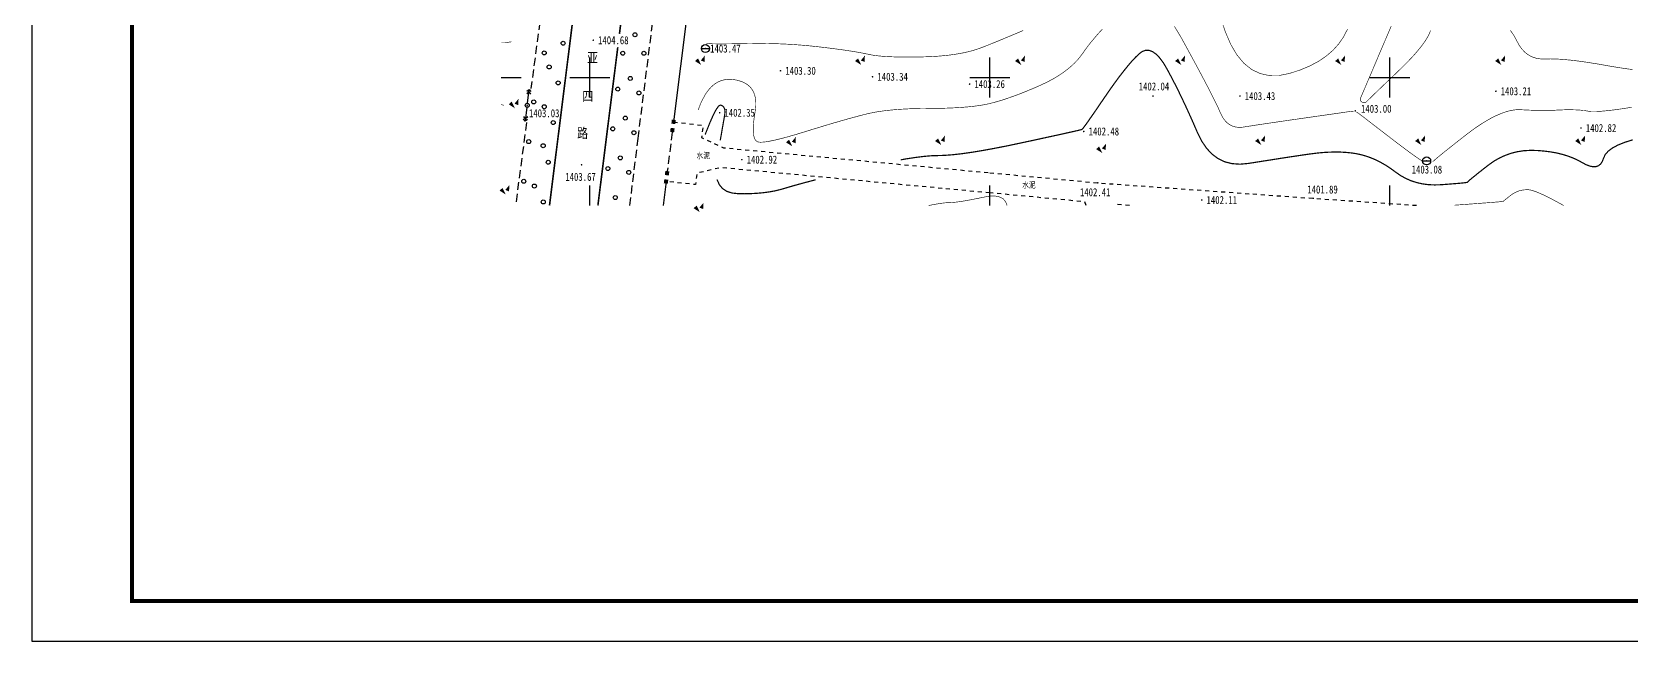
# Model space of a CAD drawing. Extents: x 496261 to 1768172, y 3738341 to 4579341.
# Drawn here: x 496260.6 to 496660.3, y 4378959.2 to 4379111.4 of the extents above; entities that cross this region are included whole.
import ezdxf
from ezdxf.enums import TextEntityAlignment as Align

# ---------------------------------------------------------------- set-up
doc = ezdxf.new("R2010")
doc.units = 0
doc.header["$MEASUREMENT"] = 0
doc.linetypes.add('X5', pattern=[3, 2, -1])
doc.linetypes.add('X6', pattern=[2, 1, -1])
doc.layers.get('0').update_dxf_attribs({"color": 8, "linetype": 'CONTINUOUS'})
for name, color, linetype in [('DGX', 8, 'CONTINUOUS'), ('DLSS', 8, 'CONTINUOUS'), ('GCD', 8, 'CONTINUOUS'), ('GXYZ', 8, 'CONTINUOUS'), ('JMD', 8, 'CONTINUOUS'), ('PUB_TITLE', 7, 'CONTINUOUS'), ('TK', 8, 'CONTINUOUS'), ('ZBTZ', 8, 'CONTINUOUS')]:
    doc.layers.add(name, color=color, linetype=linetype)
doc.styles.add('HZ', font='', dxfattribs={"width": 0.8})
doc.styles.get('HZ').set_extended_font_data('SimSun')
doc.linetypes.add('444', pattern='A,4.5,[145,AAA.SHX,S=1,R=0,X=0,Y=1],4.5,-0.5,[146,AAA.SHX,S=1,R=0,X=0,Y=0],-0.5', length=10)

# ---------------------------------------------------------------- blocks, each defined once
blk = doc.blocks.new('gc170')
at = {"linetype": 'Continuous'}
blk.add_circle((0, 0), 0.5, dxfattribs=at)
blk = doc.blocks.new('GC002')
at = {"const_width": 1}
blk.add_lwpolyline([(-0.5, 0), (0.5, 0)], dxfattribs=at)
blk = doc.blocks.new('GC042')
blk.add_line((-1, 0), (1, 0))
blk.add_circle((0, 0), 1)
blk = doc.blocks.new('GC200')
at = {"linetype": 'Continuous', "const_width": 0.2, "flags": 128}
blk.add_lwpolyline([(-0.1, 0, 1), (0.1, 0, 1)], format="xyb", close=True, dxfattribs=at)
blk = doc.blocks.new('gc090')
for points in [[(-1.02, 0.41, 1, 0, 0), (0.15, -0.9, 0, 0, 0)], [(1.07, 1.45, 0, 1, 0), (0.52, 0.05, 1, 1, 0)]]:
    blk.add_lwpolyline(points, format="xyseb")
blk = doc.blocks.new('gc013a')
at = {"linetype": 'Continuous'}
blk.add_line((0.5, 0), (4, 0), dxfattribs=at)
at = {"linetype": 'Continuous', "flags": 128}
for points in [[(2.88, 0.5), (3.38, 0), (2.88, -0.5)], [(3.5, 0.5), (4, 0), (3.5, -0.5)]]:
    blk.add_lwpolyline(points, dxfattribs=at)

msp = doc.modelspace()

# ---------------------------------------------------------------- linework, layer by layer
at = {"layer": 'DGX', "color": 8, "linetype": 'Continuous', "const_width": 0.15}
for points in [[(496733.36, 4379141.7, 0.000002), (496728.88, 4379138.16, 0.000366)], [(496600.33, 4379112.87, 0.00006), (496599.79, 4379111.6, 0.000072), (496599.34, 4379110.54, 0.000046), (496598.62, 4379108.85, 0.000076), (496598.19, 4379107.84, 0.000025), (496597.53, 4379106.3, -0.000014), (496596.88, 4379104.76, -0.00001), (496596.15, 4379103.04, -0.000013), (496595.58, 4379101.7, -0.00012), (496595.17, 4379100.74, -0.000068), (496594.44, 4379099.05, -0.000113), (496594.02, 4379098.04, -0.000092), (496593.49, 4379096.8, -0.00017), (496593.45, 4379096.72, -0.000008), (496592.7, 4379094.97, -0.000579), (496592.68, 4379094.92, 0.000255), (496592.63, 4379094.8, 0.152392), (496592.59, 4379094.46, 0.12158), (496592.77, 4379094.07, 0.081436), (496593.01, 4379093.87, 0.083345), (496593.29, 4379093.75, 0.04203), (496593.57, 4379093.71, 0.082109), (496593.72, 4379093.72, 0.054666), (496593.97, 4379093.82, 0.075019), (496594.13, 4379093.94, 0.000966), (496594.18, 4379093.99, -0.002401), (496594.2, 4379094.01, -0.000768), (496594.99, 4379094.79, -0.001028), (496595.58, 4379095.36, -0.000556), (496596.52, 4379096.27, -0.000686), (496597.28, 4379097.01, -0.000413), (496597.87, 4379097.57, -0.000169), (496599.3, 4379098.94, -0.001062), (496600.23, 4379099.82, 0.000705), (496601.63, 4379101.16, 0.003316), (496602.59, 4379102.09, 0.002341), (496603.94, 4379103.42, 0.007139), (496604.75, 4379104.25, 0.004884), (496605.9, 4379105.48, 0.007599), (496606.64, 4379106.33, 0.006425), (496607.5, 4379107.35, 0.010652), (496608.07, 4379108.09, 0.008788), (496608.74, 4379109.02, 0.015694), (496609.15, 4379109.66, 0.012708), (496609.62, 4379110.49, 0.024351), (496609.89, 4379111.05, 0.020118), (496610.15, 4379111.76, 0.038734)], [(496590.92, 4379091.59, 0.020099), (496590.49, 4379091.56, 0.001362), (496589.81, 4379091.48, 0.005503), (496589.65, 4379091.46, 0.000005), (496589.61, 4379091.45, -0.000238), (496589.57, 4379091.45, -0.000033), (496588.74, 4379091.33, -0.000059), (496588.27, 4379091.26, -0.000027), (496587.33, 4379091.12, -0.000035), (496586.61, 4379091.02, -0.000019), (496585.49, 4379090.86, -0.000024), (496584.58, 4379090.73, -0.000013), (496583.77, 4379090.61, -0.000007), (496582.17, 4379090.39, -0.000041), (496580.79, 4379090.19, 0.000019), (496579.41, 4379089.99, 0.000085), (496578.2, 4379089.82, 0.000063), (496576.58, 4379089.58, 0.000177), (496575.51, 4379089.43, 0.000124), (496573.99, 4379089.21, 0.000166), (496572.88, 4379089.05, 0.000149), (496571.64, 4379088.87, 0.000207), (496570.65, 4379088.72, 0.000183), (496569.53, 4379088.56, 0.000265), (496568.67, 4379088.43, 0.00023), (496567.67, 4379088.28, 0.00035), (496566.92, 4379088.17, 0.000297), (496566.04, 4379088.04, 0.000485), (496565.89, 4379088.01, 0.00006), (496564.66, 4379087.82, 0.001802), (496564.19, 4379087.75, -0.001282), (496563.52, 4379087.64, -0.016232), (496563.12, 4379087.59, -0.011371), (496562.54, 4379087.55, -0.028339), (496562.15, 4379087.56, -0.020955), (496561.62, 4379087.62, -0.024308), (496561.2, 4379087.7, -0.023689), (496560.78, 4379087.83, -0.024937), (496560.39, 4379087.99, -0.024949), (496560.01, 4379088.2, -0.023612), (496559.64, 4379088.44, -0.024251), (496559.31, 4379088.71, -0.02084), (496558.97, 4379089.04, -0.021942), (496558.68, 4379089.38, -0.017544), (496558.33, 4379089.86, -0.026176), (496558.13, 4379090.21, -0.00711), (496557.86, 4379090.72, -0.007928), (496557.64, 4379091.18, -0.00459), (496557.32, 4379091.9, 0.00688), (496557.1, 4379092.39, 0.002201), (496556.71, 4379093.21, 0.00264), (496556.37, 4379093.9, 0.00145), (496555.87, 4379094.91, 0.001779), (496555.46, 4379095.73, 0.001081), (496554.86, 4379096.89, 0.001277), (496554.36, 4379097.87, 0.000834), (496553.67, 4379099.18, 0.000961), (496553.07, 4379100.32, 0.000662), (496552.29, 4379101.79, 0.000748), (496551.59, 4379103.09, 0.000537), (496551.31, 4379103.61, 0.00011), (496549.93, 4379106.16, 0.000934), (496549.35, 4379107.22, 0.000427), (496548.08, 4379109.55, 0.009449), (496547.34, 4379110.83, 0.006159), (496546.15, 4379112.77, 0.017634)], [(496528.17, 4379112.14, 0.003112), (496527.49, 4379111.4, 0.003693), (496526.9, 4379110.74, 0.003482), (496526.28, 4379110.02, 0.004164), (496525.74, 4379109.38, 0.003916), (496525.17, 4379108.69, 0.00472), (496524.62, 4379107.99, 0.005777), (496524.18, 4379107.4, 0.006853), (496523.81, 4379106.89, -0.004798), (496523.29, 4379106.16, -0.004454), (496522.82, 4379105.51, -0.005167), (496522.39, 4379104.96, -0.017383), (496522.01, 4379104.5, -0.011081), (496521.36, 4379103.81, -0.009808), (496520.77, 4379103.23, -0.010223), (496520.18, 4379102.7, -0.008925), (496519.51, 4379102.15, -0.009341), (496518.86, 4379101.64, -0.008077), (496518.12, 4379101.11, -0.008478), (496517.4, 4379100.63, -0.007288), (496516.59, 4379100.12, -0.007663), (496515.8, 4379099.66, -0.006566), (496514.85, 4379099.14, -0.008113), (496514.06, 4379098.74, -0.004713), (496513.02, 4379098.24, -0.005929), (496512.18, 4379097.86, -0.001917), (496511.08, 4379097.38, -0.002659), (496510.28, 4379097.05, -0.001487), (496509.21, 4379096.61, -0.002119), (496508.46, 4379096.3, -0.002511), (496507.62, 4379095.97, -0.002368), (496506.73, 4379095.63, -0.002831), (496505.93, 4379095.34, -0.002661), (496505.08, 4379095.04, -0.003212), (496504.33, 4379094.78, -0.00301), (496503.53, 4379094.51, -0.003672), (496502.82, 4379094.29, -0.003427), (496502.06, 4379094.06, -0.004229), (496501.4, 4379093.87, -0.003812), (496500.67, 4379093.68, -0.005031), (496500.03, 4379093.52, -0.000213), (496500, 4379093.51, -0.000213)], [(496500, 4379093.51, -0.004804), (496499.38, 4379093.37, -0.005865), (496498.74, 4379093.24, -0.005495), (496498.05, 4379093.12, -0.004694), (496497.31, 4379093, -0.004785), (496496.57, 4379092.9, -0.003629), (496495.73, 4379092.79, -0.003973), (496494.95, 4379092.71, -0.003077), (496494.03, 4379092.63, -0.003346), (496493.17, 4379092.56, -0.002638), (496492.18, 4379092.49, -0.002852), (496491.25, 4379092.44, -0.002285), (496490.18, 4379092.39, -0.002457), (496489.18, 4379092.35, -0.001997), (496487.76, 4379092.31, -0.003531), (496486.96, 4379092.3, -0.000633), (496485.96, 4379092.29, 0.000461), (496484.59, 4379092.28, 0.00024), (496483.13, 4379092.26, 0.000376), (496482.21, 4379092.25, 0.004423), (496481.4, 4379092.24, 0.002455), (496479.96, 4379092.19, 0.002943), (496478.94, 4379092.14, 0.002764), (496477.85, 4379092.08, 0.003347), (496476.89, 4379092.01, 0.003132), (496475.87, 4379091.93, 0.003833), (496474.98, 4379091.84, 0.003574), (496474.02, 4379091.74, 0.004425), (496473.2, 4379091.63, 0.004109), (496472.31, 4379091.5, 0.005152), (496471.45, 4379091.36, 0.006101), (496470.73, 4379091.23, 0.004714), (496469.91, 4379091.06, 0.006115), (496469.28, 4379090.91, 0.001634), (496468.46, 4379090.71, 0.00214), (496467.84, 4379090.55, 0.000731), (496466.82, 4379090.28, 0.001358), (496466.27, 4379090.13, 0.001061), (496465.38, 4379089.89, 0.001151), (496464.56, 4379089.67, 0.000916), (496463.61, 4379089.4, 0.000987), (496462.73, 4379089.15, 0.000798), (496461.71, 4379088.85, 0.000856), (496460.76, 4379088.58, 0.000702), (496459.68, 4379088.26, 0.000749), (496458.67, 4379087.95, 0.000622), (496457.51, 4379087.6, 0.000684), (496456.45, 4379087.28, 0.0009), (496455.48, 4379086.98, -0.000622), (496454.09, 4379086.55, -0.000753), (496452.97, 4379086.21, -0.000716), (496451.79, 4379085.85, -0.00297), (496450.99, 4379085.61, -0.001897), (496449.72, 4379085.25, -0.002776), (496448.88, 4379085.02, -0.002403), (496447.89, 4379084.76, -0.003712), (496447.16, 4379084.58, -0.003132), (496446.29, 4379084.37, -0.005199), (496445.68, 4379084.24, -0.004233), (496444.93, 4379084.09, -0.007754), (496444.44, 4379084, -0.005987), (496443.8, 4379083.91, -0.012618), (496443.46, 4379083.87, -0.00781), (496442.91, 4379083.84, -0.024429), (496442.59, 4379083.84, -0.022022), (496442.25, 4379083.87, -0.058253), (496442, 4379083.93, -0.051903), (496441.76, 4379084.06, -0.057854), (496441.55, 4379084.23, -0.052278), (496441.37, 4379084.46, -0.032558), (496441.21, 4379084.77, -0.036095), (496441.1, 4379085.07, -0.019271), (496440.99, 4379085.51, -0.023211), (496440.93, 4379085.89, -0.012492), (496440.88, 4379086.46, -0.01527), (496440.86, 4379086.92, -0.008758), (496440.87, 4379087.6, -0.010526), (496440.91, 4379088.16, -0.006461), (496440.98, 4379088.95, -0.007583), (496441.06, 4379089.62, -0.008481), (496441.16, 4379090.31, 0.006033), (496441.31, 4379091.28, 0.007121), (496441.42, 4379092.11, 0.006934), (496441.51, 4379092.96, 0.028711), (496441.52, 4379093.55, 0.019049), (496441.46, 4379094.45, 0.026262), (496441.36, 4379095.08, 0.024502), (496441.19, 4379095.75, 0.03073), (496440.97, 4379096.31, 0.029712), (496440.68, 4379096.86, 0.032226), (496440.33, 4379097.35, 0.032239), (496439.93, 4379097.79, 0.029604), (496439.45, 4379098.19, 0.030645), (496438.95, 4379098.52, 0.02436), (496438.36, 4379098.83, 0.024236), (496437.74, 4379099.07, 0.020818), (496437.05, 4379099.28, 0.019309), (496436.29, 4379099.44, 0.022741), (496435.53, 4379099.53, 0.02307), (496434.77, 4379099.55, 0.029217), (496434.08, 4379099.5, 0.027761), (496433.37, 4379099.37, 0.029325), (496432.7, 4379099.16, 0.029432), (496432.06, 4379098.88, 0.026974), (496431.43, 4379098.51, 0.02794), (496430.86, 4379098.08, 0.022664), (496430.27, 4379097.54, 0.024214), (496429.77, 4379096.98, 0.018106), (496429.23, 4379096.27, 0.019829), (496428.78, 4379095.58, 0.014247), (496428.63, 4379095.3, 0.002922), (496427.9, 4379093.88, 0.024168), (496427.58, 4379093.14, 0.014323), (496427.12, 4379091.87)], [(496608.06, 4379079.15, -0.002888), (496607.94, 4379079.23, -0.003074), (496607.32, 4379079.63, -0.004236), (496606.88, 4379079.93, -0.002148), (496606.15, 4379080.44, -0.002717), (496605.58, 4379080.84, -0.001564), (496604.74, 4379081.45, -0.001885), (496604.05, 4379081.96, -0.001184), (496603.01, 4379082.74, -0.001697), (496602.28, 4379083.29, -0.00061), (496601.06, 4379084.22, -0.000951), (496600.28, 4379084.82, -0.000015), (496598.88, 4379085.89, -0.000035), (496598.29, 4379086.35, 0.000001), (496596.7, 4379087.57, 0.000017), (496596.57, 4379087.67, -0.00003), (496595.92, 4379088.17, -0.000025), (496595.11, 4379088.79, -0.000046), (496594.61, 4379089.18, -0.000034), (496593.93, 4379089.71, -0.00008), (496593.51, 4379090.03, -0.000068), (496593.01, 4379090.41, -0.000283), (496593, 4379090.42, 0.000002), (496592.98, 4379090.44, 0.006701), (496592.32, 4379090.93, 0.007102), (496591.69, 4379091.38, 0.004762), (496591.66, 4379091.4, 0.042885)], [(496660.45, 4379092.57, -0.00126), (496659.1, 4379092.36, -0.001756), (496658.13, 4379092.21, -0.002498), (496657.16, 4379092.07, -0.002189), (496656.05, 4379091.92, -0.00326), (496655.21, 4379091.82, -0.0028), (496654.23, 4379091.71, -0.004424), (496653.52, 4379091.64, -0.003694), (496652.66, 4379091.57, -0.006319), (496652.07, 4379091.54, -0.005068), (496651.34, 4379091.51, -0.009673), (496650.7, 4379091.51, -0.014276), (496650.26, 4379091.52, -0.009339), (496649.85, 4379091.56, -0.009156), (496649.44, 4379091.61, -0.007691), (496649.03, 4379091.68, 0.009965), (496648.72, 4379091.73, 0.004142), (496648.31, 4379091.78, 0.004713), (496647.95, 4379091.82, 0.003954), (496647.52, 4379091.86, 0.004189), (496647.12, 4379091.88, 0.003537), (496646.68, 4379091.91, 0.003739), (496646.25, 4379091.93, 0.003178), (496645.78, 4379091.94, 0.003353), (496645.33, 4379091.95, 0.002868), (496644.84, 4379091.95, 0.003019), (496644.37, 4379091.95, 0.002598), (496643.7, 4379091.94, 0.004817), (496643.35, 4379091.93, 0.000276), (496642.94, 4379091.91, 0.000169), (496642.28, 4379091.88, 0.000275), (496641.73, 4379091.86, -0.000581), (496641.17, 4379091.83, -0.0037), (496640.78, 4379091.82, -0.001971), (496640.04, 4379091.8, -0.001843), (496639.45, 4379091.79, -0.001884), (496638.88, 4379091.78, -0.001763), (496638.28, 4379091.78, -0.001803), (496637.7, 4379091.78, -0.001688), (496637.09, 4379091.79, -0.001725), (496636.49, 4379091.8, -0.001617), (496635.86, 4379091.82, -0.001652), (496635.25, 4379091.84, -0.00155), (496634.98, 4379091.85, -0.000429), (496633.99, 4379091.89, -0.004581), (496633.44, 4379091.92, 0.00337), (496632.7, 4379091.96, 0.017865), (496632.12, 4379091.97, 0.013482), (496631.35, 4379091.93, 0.023171), (496630.72, 4379091.85, 0.017343), (496629.89, 4379091.68, 0.012984), (496629.06, 4379091.45, 0.014251), (496628.32, 4379091.21, 0.010572), (496627.44, 4379090.86, 0.011646), (496626.65, 4379090.52, 0.008672), (496625.71, 4379090.06, 0.009546), (496624.87, 4379089.61, 0.007185), (496623.88, 4379089.03, 0.007884), (496622.98, 4379088.48, 0.006017), (496621.83, 4379087.72, 0.008123), (496620.99, 4379087.14, 0.003542), (496619.75, 4379086.22, 0.005118), (496618.9, 4379085.57, 0.000446), (496617.58, 4379084.54, 0.000853), (496616.89, 4379084, 0.000189), (496615.6, 4379082.98, 0.000533), (496615.15, 4379082.63, 0.000887), (496614.49, 4379082.1, 0.000718), (496613.68, 4379081.46, 0.00133), (496613.17, 4379081.04, 0.001007), (496612.49, 4379080.49, 0.002206), (496612.12, 4379080.19, 0.001453), (496611.57, 4379079.72, 0.00431), (496611.38, 4379079.56, 0.001792), (496610.93, 4379079.16, 0.011526), (496610.75, 4379079, 0.002533), (496610.7, 4379078.95, 0.052415)]]:
    msp.add_lwpolyline(points, format="xyb", dxfattribs=at)
at = {"layer": 'DGX', "color": 8, "linetype": 'Continuous', "const_width": 0.15, "elevation": 1403.5, "flags": 128}
for points in [[(496589.42, 4379112.12), (496588.46, 4379110.22), (496587.25, 4379108.46), (496585.81, 4379106.85), (496584.13, 4379105.4), (496582.2, 4379104.08), (496580.03, 4379102.92), (496577.62, 4379101.91), (496574.97, 4379101.04), (496572.3, 4379100.51), (496569.81, 4379100.5), (496567.52, 4379101.01), (496565.42, 4379102.03), (496563.5, 4379103.58), (496561.78, 4379105.65), (496560.25, 4379108.24), (496558.9, 4379111.35), (496557.76, 4379114.65)], [(496508.34, 4379111.77), (496506.73, 4379111.08), (496505.17, 4379110.42), (496503.64, 4379109.78), (496502.14, 4379109.16), (496500.69, 4379108.57), (496500, 4379108.29)], [(496660.71, 4379101.99), (496658.67, 4379102.26), (496656.42, 4379102.61), (496653.95, 4379103.04), (496651.45, 4379103.47), (496649.12, 4379103.84), (496646.97, 4379104.14), (496644.99, 4379104.37), (496643.18, 4379104.54), (496641.54, 4379104.64), (496640.08, 4379104.67), (496638.79, 4379104.64), (496637.62, 4379104.66), (496636.53, 4379104.84), (496635.52, 4379105.17), (496634.59, 4379105.67), (496633.74, 4379106.33), (496632.97, 4379107.15), (496632.28, 4379108.13), (496631.67, 4379109.27), (496631, 4379110.51), (496630.14, 4379111.76)], [(496500, 4379108.29), (496499.27, 4379108), (496497.89, 4379107.46), (496496.47, 4379106.96), (496494.91, 4379106.52), (496493.22, 4379106.14), (496491.4, 4379105.82), (496489.45, 4379105.56), (496487.37, 4379105.36), (496485.16, 4379105.22), (496482.82, 4379105.15), (496480.5, 4379105.12), (496478.38, 4379105.12), (496476.45, 4379105.15), (496474.72, 4379105.22), (496473.17, 4379105.32), (496471.81, 4379105.45), (496470.65, 4379105.61), (496469.68, 4379105.8), (496468.72, 4379106.01), (496467.59, 4379106.23), (496466.3, 4379106.45), (496464.85, 4379106.68), (496463.23, 4379106.92), (496461.44, 4379107.16), (496459.49, 4379107.41), (496457.37, 4379107.66), (496455.16, 4379107.9), (496452.94, 4379108.1), (496450.7, 4379108.27), (496448.45, 4379108.39), (496446.18, 4379108.47), (496443.9, 4379108.52), (496441.61, 4379108.53), (496439.29, 4379108.5), (496437.12, 4379108.46), (496435.22, 4379108.43), (496433.6, 4379108.41), (496432.27, 4379108.41), (496431.21, 4379108.42), (496430.44, 4379108.44), (496429.94, 4379108.48), (496429.73, 4379108.53), (496429.65, 4379108.58), (496429.58, 4379108.6), (496429.49, 4379108.6), (496429.41, 4379108.57), (496429.32, 4379108.51), (496429.22, 4379108.44), (496429.13, 4379108.34), (496429.02, 4379108.21)]]:
    msp.add_lwpolyline(points, dxfattribs=at)
at = {"layer": 'DGX', "linetype": 'Continuous', "const_width": 0.15}
for points, elevation in [([(496377.88, 4379108.76), (496379.05, 4379108.75), (496380.51, 4379108.94)], 1404), ([(496377.88, 4379093.25), (496378.52, 4379093.06)], 1403.5)]:
    msp.add_lwpolyline(points, dxfattribs=dict(at, elevation=elevation))
at = {"layer": 'DGX', "color": 8, "linetype": 'Continuous'}
for points, const_width, elevation in [([(496660.67, 4379084.42), (496658.67, 4379083.8), (496656.99, 4379083.12), (496655.62, 4379082.38), (496654.57, 4379081.6), (496653.83, 4379080.75), (496653.41, 4379079.86), (496653.09, 4379079.03), (496652.68, 4379078.41), (496652.16, 4379077.97), (496651.54, 4379077.74), (496650.82, 4379077.7), (496649.99, 4379077.86), (496649.06, 4379078.21), (496648.03, 4379078.76), (496646.91, 4379079.38), (496645.71, 4379079.92), (496644.43, 4379080.4), (496643.06, 4379080.81), (496641.61, 4379081.16), (496640.08, 4379081.43), (496638.47, 4379081.63), (496636.78, 4379081.77), (496635.07, 4379081.8), (496633.41, 4379081.7), (496631.81, 4379081.45), (496630.26, 4379081.06), (496628.76, 4379080.52), (496627.31, 4379079.85), (496625.91, 4379079.04), (496624.57, 4379078.08), (496623.34, 4379077.12), (496622.27, 4379076.28), (496621.38, 4379075.56), (496620.65, 4379074.97), (496620.08, 4379074.5), (496619.69, 4379074.16), (496619.46, 4379073.94), (496619.4, 4379073.84), (496619.32, 4379073.8), (496619.03, 4379073.75), (496618.52, 4379073.69), (496617.81, 4379073.61), (496616.88, 4379073.53), (496615.74, 4379073.44), (496614.39, 4379073.33), (496612.83, 4379073.21), (496611.19, 4379073.16), (496609.61, 4379073.23), (496608.09, 4379073.43), (496606.63, 4379073.77), (496605.22, 4379074.23), (496603.88, 4379074.83), (496602.6, 4379075.55), (496601.37, 4379076.41), (496600.17, 4379077.28), (496598.97, 4379078.07), (496597.76, 4379078.77), (496596.54, 4379079.39), (496595.32, 4379079.91), (496594.09, 4379080.35), (496592.85, 4379080.7), (496591.61, 4379080.97), (496590.35, 4379081.16), (496589.03, 4379081.29), (496587.66, 4379081.37), (496586.25, 4379081.39), (496584.79, 4379081.35), (496583.28, 4379081.26), (496581.72, 4379081.11), (496580.11, 4379080.91), (496578.44, 4379080.67), (496576.7, 4379080.41), (496574.88, 4379080.14), (496572.99, 4379079.85), (496571.03, 4379079.54), (496568.99, 4379079.22), (496566.88, 4379078.89), (496564.69, 4379078.54), (496562.55, 4379078.34), (496560.56, 4379078.48), (496558.73, 4379078.94), (496557.05, 4379079.74), (496555.53, 4379080.87), (496554.17, 4379082.33), (496552.96, 4379084.12), (496551.9, 4379086.24), (496550.93, 4379088.48), (496549.96, 4379090.66), (496549, 4379092.76), (496548.04, 4379094.79), (496547.1, 4379096.74), (496546.15, 4379098.62), (496545.21, 4379100.42), (496544.28, 4379102.16), (496543.36, 4379103.7), (496542.45, 4379104.93), (496541.55, 4379105.86), (496540.67, 4379106.48), (496539.8, 4379106.8), (496538.95, 4379106.81), (496538.11, 4379106.51), (496537.28, 4379105.9), (496536.43, 4379105.07), (496535.51, 4379104.09), (496534.53, 4379102.95), (496533.49, 4379101.66), (496532.38, 4379100.23), (496531.21, 4379098.64), (496529.97, 4379096.9), (496528.67, 4379095.01), (496527.41, 4379093.17), (496526.32, 4379091.56), (496525.37, 4379090.2), (496524.59, 4379089.08), (496523.96, 4379088.2), (496523.49, 4379087.56), (496523.17, 4379087.17), (496523.01, 4379087.01), (496522.7, 4379086.93), (496521.95, 4379086.75), (496520.74, 4379086.48), (496519.08, 4379086.11), (496516.98, 4379085.64), (496514.42, 4379085.09), (496511.42, 4379084.43), (496507.96, 4379083.69), (496504.42, 4379082.94), (496501.14, 4379082.3), (496500, 4379082.09)], 0.3, 1402.5), ([(496500, 4379082.09), (496498.13, 4379081.75), (496495.38, 4379081.3), (496492.9, 4379080.95), (496490.69, 4379080.7), (496488.74, 4379080.55), (496487.06, 4379080.5), (496485.4, 4379080.45), (496483.5, 4379080.29), (496481.37, 4379080.02), (496479, 4379079.66), (496477.7, 4379079.42)], 0.3, 1402.5), ([(496500, 4379070.35), (496498.61, 4379070.13), (496497.05, 4379069.8), (496495.61, 4379069.52), (496494.29, 4379069.28), (496493.1, 4379069.08), (496492.03, 4379068.92), (496491.08, 4379068.81), (496490.25, 4379068.75), (496489.54, 4379068.73), (496488.76, 4379068.68), (496487.72, 4379068.55), (496486.4, 4379068.34), (496484.81, 4379068.04), (496484.74, 4379068.02)], 0.15, 1402), ([(496504.32, 4379068.02), (496504.3, 4379068.13), (496503.91, 4379069.03), (496503.3, 4379069.71), (496502.46, 4379070.15), (496501.4, 4379070.37), (496500.12, 4379070.37), (496500, 4379070.35)], 0.15, 1402), ([(496643.41, 4379068.02), (496643.4, 4379068.03), (496641.28, 4379069.19), (496639.43, 4379070.16), (496637.85, 4379070.91), (496636.54, 4379071.46), (496635.5, 4379071.81), (496634.73, 4379071.95), (496634.1, 4379071.96), (496633.49, 4379071.92), (496632.9, 4379071.83), (496632.33, 4379071.69), (496631.78, 4379071.49), (496631.25, 4379071.24), (496630.74, 4379070.95), (496630.25, 4379070.59), (496629.79, 4379070.24), (496629.4, 4379069.93), (496629.07, 4379069.67), (496628.81, 4379069.45), (496628.6, 4379069.28), (496628.45, 4379069.15), (496628.37, 4379069.07), (496628.35, 4379069.04), (496628.16, 4379069.01), (496627.59, 4379068.96), (496626.62, 4379068.88), (496625.27, 4379068.77), (496623.53, 4379068.64), (496621.39, 4379068.48), (496618.87, 4379068.29), (496616.07, 4379068.09)], 0.15, 1402)]:
    msp.add_lwpolyline(points, dxfattribs=dict(at, const_width=const_width, elevation=elevation))
at = {"layer": 'DGX', "color": 8, "linetype": 'Continuous', "const_width": 0.3}
for points in [[(496432.63, 4379084.3), (496432.77, 4379085.12), (496433.02, 4379086.57), (496433.24, 4379087.84), (496433.43, 4379088.91), (496433.58, 4379089.79), (496433.71, 4379090.48), (496433.78, 4379091.05), (496433.8, 4379091.54), (496433.76, 4379091.97), (496433.65, 4379092.33), (496433.5, 4379092.63), (496433.28, 4379092.86), (496433, 4379093.02), (496432.67, 4379093.12), (496432.24, 4379092.9), (496431.66, 4379092.11), (496430.94, 4379090.76), (496430.09, 4379088.85), (496429.09, 4379086.37), (496428.85, 4379085.74)], [(496456.47, 4379074.45), (496455.71, 4379074.25), (496453.54, 4379073.68), (496451.64, 4379073.16), (496450.03, 4379072.7), (496448.69, 4379072.3), (496447.47, 4379071.95), (496446.18, 4379071.65), (496444.82, 4379071.41), (496443.41, 4379071.22), (496441.93, 4379071.08), (496440.39, 4379070.99), (496438.79, 4379070.95), (496437.12, 4379070.97), (496435.55, 4379071.14), (496434.24, 4379071.57), (496433.19, 4379072.26), (496432.4, 4379073.21), (496431.86, 4379074.42), (496431.84, 4379074.56)]]:
    msp.add_lwpolyline(points, dxfattribs=at)
at = {"layer": 'DLSS', "color": 8, "linetype": 'X5', "flags": 128}
for points in [[(496412.11, 4379084.77), (496418.26, 4379134.3)], [(496387.5, 4379113.87), (496387.5, 4379113.87), (496385.31, 4379097.27)], [(496410.03, 4379068.02), (496412.11, 4379084.77)]]:
    msp.add_lwpolyline(points, dxfattribs=at)
at = {"layer": 'DLSS', "color": 8, "linetype": 'Continuous', "const_width": 0.4, "flags": 128}
for points in [[(496389.94, 4379068.02), (496397.54, 4379128.54)], [(496407.43, 4379110.92), (496409.89, 4379130.55)], [(496404.14, 4379084.77), (496407.01, 4379107.58)], [(496402.04, 4379068.02), (496404.14, 4379084.77)]]:
    msp.add_lwpolyline(points, dxfattribs=at)
at = {"layer": 'DLSS', "linetype": 'X5', "flags": 128}
msp.add_lwpolyline([(496384.19, 4379088.75), (496381.46, 4379068.02)], dxfattribs=at)
at = {"layer": 'DLSS', "color": 8, "linetype": 'X6', "flags": 128}
for points in [[(496420.96, 4379088.92), (496428.31, 4379088.04), (496427.93, 4379085), (496433.4, 4379082.46), (496500, 4379076.21)], [(496500, 4379076.21), (496526.98, 4379073.68), (496580.87, 4379069.82), (496607.37, 4379068.02)]]:
    msp.add_lwpolyline(points, dxfattribs=at)
at = {"layer": 'DLSS', "color": 8, "linetype": 'X5', "elevation": 1404.07, "flags": 128}
msp.add_lwpolyline([(496420.6, 4379086.37), (496419.39, 4379076.58)], dxfattribs=at)
at = {"layer": 'DLSS', "color": 8, "linetype": 'X6', "flags": 128}
for points, elevation in [([(496500, 4379071.17), (496432.72, 4379077.48), (496426.79, 4379076.09), (496426.42, 4379073.25), (496419.07, 4379074.02)], 1400.01), ([(496524.06, 4379068.02), (496523.78, 4379068.94), (496500, 4379071.17)], 1400.01), ([(496534.92, 4379068.02), (496531.28, 4379068.29), (496531.17, 4379068.02)], 1400.1)]:
    msp.add_lwpolyline(points, dxfattribs=dict(at, elevation=elevation))
at = {"layer": 'JMD', "color": 8, "linetype": '444', "flags": 128}
for points in [[(496500, 4379177.93), (496433.05, 4379185.09), (496420.96, 4379088.92)], [(496419.07, 4379074.02), (496418.35, 4379068.02)]]:
    msp.add_lwpolyline(points, dxfattribs=at)
at = {"layer": 'PUB_TITLE'}
msp.add_lwpolyline([(496260.59, 4378959.16), (497449.59, 4378959.16), (497449.59, 4379800.16), (496260.59, 4379800.16)], close=True, dxfattribs=at)
at = {"layer": 'PUB_TITLE', "const_width": 1}
msp.add_lwpolyline([(496285.59, 4378969.16), (497439.59, 4378969.16), (497439.59, 4379790.16), (496285.59, 4379790.16)], close=True, dxfattribs=at)
at = {"layer": 'TK', "color": 8, "linetype": 'Continuous'}
for p, q in [((496400, 4379095), (496400, 4379105)), ((496500, 4379095), (496500, 4379105)), ((496600, 4379095), (496600, 4379105)), ((496395, 4379100), (496405, 4379100)), ((496495, 4379100), (496505, 4379100)), ((496595, 4379100), (496605, 4379100)), ((496400, 4379068.02), (496400, 4379073.02)), ((496500, 4379068.02), (496500, 4379073.02)), ((496600, 4379068.02), (496600, 4379073.02))]:
    msp.add_line(p, q, dxfattribs=at)
at = {"layer": 'TK', "linetype": 'Continuous'}
msp.add_line((496377.88, 4379100), (496382.88, 4379100), dxfattribs=at)

# ---------------------------------------------------------------- block references
at = {"layer": 'GCD', "color": 8, "linetype": 'Continuous'}
for p in [(496400.89, 4379109.33, 1404.68), (496428.9, 4379107.25, 1403.47), (496447.68, 4379101.7, 1403.3), (496470.7, 4379100.2, 1403.34), (496494.95, 4379098.37, 1403.26), (496626.49, 4379096.58, 1403.21), (496540.79, 4379095.37, 1402.04), (496562.52, 4379095.38, 1403.42), (496432.47, 4379091.21, 1402.35), (496591.35, 4379091.66, 1403), (496523.49, 4379086.53, 1402.48), (496647.77, 4379087.38, 1402.82), (496397.97, 4379078.2, 1403.67), (496438.02, 4379079.48, 1402.92), (496609.19, 4379079.17, 1403.08), (496526.98, 4379073.68, 1402.41), (496552.97, 4379069.39, 1402.11), (496580.87, 4379069.82, 1401.89)]:
    msp.add_blockref('GC200', p, dxfattribs=at)
at = {"layer": 'GCD', "linetype": 'Continuous'}
msp.add_blockref('GC200', (496384.38, 4379093.07, 1403.03), dxfattribs=at)
at = {"layer": 'GXYZ', "color": 8, "linetype": 'Continuous'}
for p in [(496428.9, 4379107.25, 1403.47), (496609.19, 4379079.17, 1403.08)]:
    msp.add_blockref('GC042', p, dxfattribs=at)
at = {"layer": 'GXYZ', "linetype": 'Continuous'}
for rotation in [82.90799061386751, 262.6434233977919]:
    msp.add_blockref('gc013a', (496384.38, 4379093.07), dxfattribs=dict(at, rotation=rotation))
msp.add_blockref('gc170', (496384.38, 4379093.07), dxfattribs=at)
at = {"layer": 'JMD', "color": 8, "linetype": 'Continuous'}
for p, rotation in [((496420.96, 4379088.92), 263.2487451427222), ((496420.66, 4379086.87, 1404.07), 262.9652244765487), ((496419.33, 4379076.08, 1404.27), 82.9652244765487), ((496419.07, 4379074.02), 82.94140046533623)]:
    msp.add_blockref('GC002', p, dxfattribs=dict(at, rotation=rotation))
at = {"layer": 'ZBTZ', "color": 8, "linetype": 'Continuous'}
for p, rotation in [((496393.35, 4379108.59), 262.8794399010142), ((496411.31, 4379110.68), 262.8320717902365), ((496388.62, 4379106.16), 262.8779093234652), ((496408.26, 4379106.08), 82.85114374390122), ((496413.53, 4379106.06), 82.79849782824101), ((496389.86, 4379102.65), 82.90967468364198), ((496392.11, 4379098.67), 262.8794399010142), ((496407.02, 4379097.1), 82.85114374390122), ((496410.14, 4379099.77), 262.8320717902365), ((496385.99, 4379093.91), 262.8779093300839), ((496388.63, 4379092.72), 82.90967468364198), ((496412.28, 4379096.14), 82.79849782824101), ((496390.87, 4379088.75), 262.8794399010142), ((496408.89, 4379089.85), 262.8320717902365), ((496405.77, 4379087.18), 82.85114374390122), ((496411.03, 4379086.22), 82.79849782824101), ((496388.36, 4379082.96), 82.90967468364198), ((496389.63, 4379078.83), 262.8794399010142), ((496404.53, 4379077.26), 82.85114374390122), ((496407.64, 4379079.93), 262.8320717902365), ((496409.77, 4379076.3), 82.79849782824101), ((496386.16, 4379072.88), 82.90967467702288), ((496388.39, 4379068.9), 262.8794399010142), ((496406.39, 4379070.01), 262.8320717902365)]:
    msp.add_blockref('gc170', p, dxfattribs=dict(at, rotation=rotation))
for p in [(496427.71, 4379104.04), (496467.71, 4379104.04), (496507.71, 4379104.04), (496547.71, 4379104.04), (496587.71, 4379104.04), (496627.71, 4379104.04), (496450.46, 4379083.72), (496487.71, 4379084.04), (496567.71, 4379084.04), (496607.71, 4379084.04), (496647.71, 4379084.04), (496527.97, 4379082.03), (496427.36, 4379067.26)]:
    msp.add_blockref('gc090', p, dxfattribs=at)
at = {"layer": 'ZBTZ', "linetype": 'Continuous'}
for p in [(496381.14, 4379093.23), (496378.85, 4379071.67)]:
    msp.add_blockref('gc090', p, dxfattribs=at)
at = {"layer": 'ZBTZ', "linetype": 'Continuous', "rotation": 262.8779093300839}
for p in [(496384.75, 4379083.98), (496383.51, 4379074.06)]:
    msp.add_blockref('gc170', p, dxfattribs=at)

# ---------------------------------------------------------------- texts
at = {"layer": 'DLSS', "color": 8, "linetype": 'Continuous', "style": 'HZ', "width": 0.8}
for s, height, p in [('亚', 2.5, (496400.69, 4379104.99)), ('四', 2.5, (496399.52, 4379095.29)), ('路', 2.5, (496398.21, 4379086.17)), ('水泥', 1.5, (496428.37, 4379080.55)), ('水泥', 1.5, (496509.77, 4379073.21))]:
    msp.add_text(s, height=height, dxfattribs=at).set_placement(p, align=Align.MIDDLE)
at = {"layer": 'GCD', "color": 8, "linetype": 'Continuous', "style": 'HZ', "width": 0.8}
for s, p in [('1404.68', (496402.09, 4379109.33, 1404.68)), ('1403.47', (496430.1, 4379107.25, 1403.47)), ('1403.30', (496448.88, 4379101.7, 1403.3)), ('1403.34', (496471.9, 4379100.2, 1403.34)), ('1403.26', (496496.15, 4379098.37, 1403.26)), ('1403.26', (496496.15, 4379098.37, 1403.26)), ('1402.04', (496537.22, 4379097.78, 1402.04)), ('1403.21', (496627.69, 4379096.58, 1403.21)), ('1403.43', (496563.72, 4379095.38, 1403.42)), ('1403.00', (496592.78, 4379092.2, 1403)), ('1403.03', (496384.81, 4379091.08, 1403.03)), ('1402.35', (496433.67, 4379091.21, 1402.35)), ('1402.48', (496524.69, 4379086.53, 1402.48)), ('1402.82', (496648.97, 4379087.38, 1402.82)), ('1402.92', (496439.22, 4379079.48, 1402.92)), ('1403.08', (496605.44, 4379077.01, 1403.08)), ('1403.67', (496393.89, 4379075.18, 1403.67)), ('1401.89', (496579.35, 4379072.02, 1401.89)), ('1402.41', (496522.53, 4379071.34, 1402.41)), ('1402.11', (496554.17, 4379069.39, 1402.11))]:
    msp.add_text(s, height=2, dxfattribs=at).set_placement(p, align=Align.MIDDLE_LEFT)

doc.saveas('drawing.dxf')
